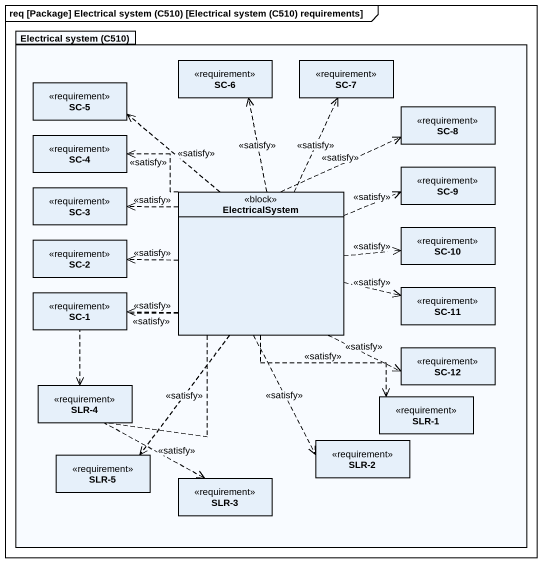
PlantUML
@startuml
mainframe req [Package] Electrical system (C510) [Electrical system (C510) requirements]
hide circle
hide empty members
package "Electrical system (C510)" as Electrical_system_C510 {
  class "SC-6" as SC_6 <<requirement>>
  class "SC-7" as SC_7 <<requirement>>
  class "SC-5" as SC_5 <<requirement>>
  class "SC-8" as SC_8 <<requirement>>
  class "SC-4" as SC_4 <<requirement>>
  class "SC-3" as SC_3 <<requirement>>
  class ElectricalSystem <<block>>
  class "SC-9" as SC_9 <<requirement>>
  class "SC-10" as SC_10 <<requirement>>
  class "SC-2" as SC_2 <<requirement>>
  class "SC-1" as SC_1 <<requirement>>
  class "SC-11" as SC_11 <<requirement>>
  class "SC-12" as SC_12 <<requirement>>
  class "SLR-4" as SLR_4 <<requirement>>
  class "SLR-1" as SLR_1 <<requirement>>
  class "SLR-5" as SLR_5 <<requirement>>
  class "SLR-2" as SLR_2 <<requirement>>
  class "SLR-3" as SLR_3 <<requirement>>
}
ElectricalSystem .up.> SC_6 : <<satisfy>>
ElectricalSystem .up.> SC_7 : <<satisfy>>
ElectricalSystem .up.> SC_5 : <<satisfy>>
ElectricalSystem .up.> SC_8 : <<satisfy>>
ElectricalSystem .up.> SC_4 : <<satisfy>>
ElectricalSystem .left.> SC_3 : <<satisfy>>
ElectricalSystem .right.> SC_9 : <<satisfy>>
ElectricalSystem .right.> SC_10 : <<satisfy>>
ElectricalSystem .left.> SC_2 : <<satisfy>>
ElectricalSystem .left.> SC_1 : <<satisfy>>
ElectricalSystem .right.> SC_11 : <<satisfy>>
ElectricalSystem .right.> SC_12 : <<satisfy>>
ElectricalSystem ..> SLR_4 : <<satisfy>>
ElectricalSystem ..> SLR_1 : <<satisfy>>
ElectricalSystem ..> SLR_5 : <<satisfy>>
ElectricalSystem ..> SLR_2 : <<satisfy>>
ElectricalSystem ..> SLR_3 : <<satisfy>>
@enduml
